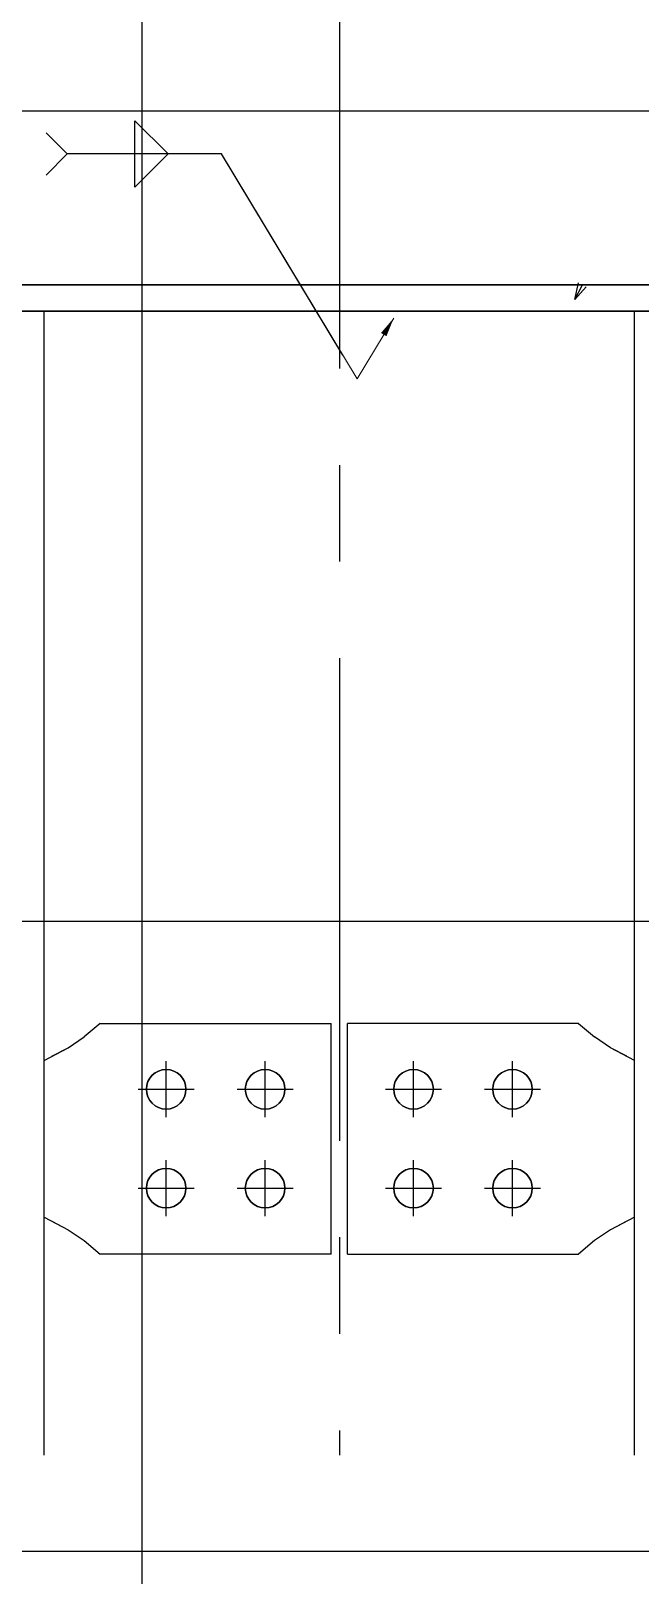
# Model space of a CAD drawing. Extents: x -668440 to 1010955, y -1678500 to 210463.
# Drawn here: x 423180 to 433134, y -134691 to -109444 of the extents above; entities that cross this region are included whole.
import ezdxf

# ---------------------------------------------------------------- set-up
doc = ezdxf.new("R2010")
doc.units = 0
doc.header["$MEASUREMENT"] = 0
doc.linetypes.add('CENTER', pattern=[2, 1.25, -0.25, 0.25, -0.25])
doc.layers.get('0').update_dxf_attribs({"color": 3, "linetype": 'CONTINUOUS'})
doc.layers.get('Defpoints').update_dxf_attribs({"color": 251, "linetype": 'CONTINUOUS'})
doc.layers.add('99_レイアウト枠', color=251, linetype='CONTINUOUS', plot=False)
doc.layers.add('s小梁', color=7, linetype='CONTINUOUS')
doc.layers.add('注記', color=3, linetype='CONTINUOUS')
doc.styles.get("Standard").update_dxf_attribs({"font": 'Osaka.ttc'})
doc.dimstyles.new('S20', dxfattribs={"dimtxt": 3, "dimasz": 1, "dimexe": 1, "dimexo": 1, "dimgap": 1, "dimtad": 1, "dimdec": 1, "dimlfac": 20, "dimdsep": 46, "dimtxsty": 'Standard', "dimblk": 'DOT', "dimcen": 0, "dimclrd": 256, "dimclre": 256, "dimclrt": 256, "dimadec": 0, "dimazin": 0, "dimtfac": 1, "dimtdec": 1, "dimtix": 1, "dimtmove": 2, "dimatfit": 2, "dimfxl": 30, "dimtolj": 2, "dimlwd": 5, "dimlwe": 5, "dimarcsym": 2})

# ---------------------------------------------------------------- blocks, each defined once
blk = doc.blocks.new('_DOT')
at = {"color": 0, "linetype": 'ByBlock'}
blk.add_line((-0.5, 0), (-1, 0), dxfattribs=at)
at = {"color": 0, "linetype": 'ByBlock', "const_width": 0.5}
blk.add_lwpolyline([(-0.25, 0, 1), (0.25, 0, 1)], format="xyb", close=True, dxfattribs=at)
blk = doc.blocks.new('_Open30')
at = {"color": 0, "linetype": 'ByBlock', "lineweight": -2}
for p, q in [((-1, 0.268), (0, 0)), ((0, 0), (-1, -0.268)), ((0, 0), (-1, 0))]:
    blk.add_line(p, q, dxfattribs=at)
blk = doc.blocks.new('ウェブクランプ工法設計指針')
at = {"layer": 'Defpoints'}
blk.add_lwpolyline([(777591.91976, -7200), (809591.91976, -7200), (809591.91976, 13600), (777591.91976, 13600)], close=True, dxfattribs=at)
at = {"layer": '注記', "linetype": 'CENTER', "ltscale": 1000}
blk.add_line((797270.30476, -886.93001), (797270.30476, -6951.31484), dxfattribs=at)
at = {"layer": '注記'}
for p, q in [((796566.11627, -3581.22299, -896.553), (796511.18808, -3526.29481, -896.553)), ((796566.11627, -3581.22299, -896.553), (796511.18808, -3636.15118, -896.553)), ((796395.09826, -3920.18448, 42.693), (798145.51126, -3920.18448, 42.693)), ((798145.51126, -3920.18448, -1323.483), (796395.09826, -3920.18448, -1323.483)), ((796395.09826, -3988.49328, 42.693), (798145.51126, -3988.49328, 42.693)), ((796395.09826, -3988.49328, -1323.483), (798145.51126, -3988.49328, -1323.483)), ((796395.09826, -3988.49328, 42.693), (798145.51126, -3988.49328, 42.693)), ((798145.51126, -3988.49328, -1323.483), (796395.09826, -3988.49328, -1323.483)), ((796506.10006, -6951.31484, -1280.79), (796506.10006, -3988.49328, -1280.79)), ((796506.10006, -6951.31484), (796506.10006, -3988.49328)), ((798034.50946, -6951.31484), (798034.50946, -3988.49328)), ((798034.50946, -6951.31484, -1280.79), (798034.50946, -3988.49328, -1280.79)), ((796651.25626, -5832.83088, -700.1652), (796609.66514, -5868.01054, -700.1652)), ((796651.25626, -5832.83088, -768.474), (796609.66514, -5868.01054, -768.474)), ((796651.25626, -5832.83088, -580.6248), (796609.66514, -5868.01054, -580.6248)), ((796651.25626, -5832.83088, -512.316), (796609.66514, -5868.01054, -512.316)), ((796651.25626, -5832.83088, -700.1652), (796651.25626, -5832.83088, -768.474)), ((796651.25626, -5832.83088, -580.6248), (796651.25626, -5832.83088, -512.316)), ((796651.25626, -5832.83088, -661.7415), (797248.95826, -5832.83088, -661.7415)), ((796651.25626, -5832.83088, -700.1652), (797248.95826, -5832.83088, -700.1652)), ((796651.25626, -5832.83088, -661.7415), (796651.25626, -5832.83088, -700.1652)), ((796651.25626, -5832.83088, -619.0485), (797248.95826, -5832.83088, -619.0485)), ((796651.25626, -5832.83088, -580.6248), (797248.95826, -5832.83088, -580.6248)), ((796651.25626, -5832.83088, -619.0485), (796651.25626, -5832.83088, -580.6248)), ((797248.95826, -6430.53288, -700.1652), (797248.95826, -5832.83088, -700.1652)), ((797248.95826, -5832.83088, -700.1652), (797248.95826, -5832.83088, -768.474)), ((797248.95826, -5832.83088, -700.1652), (797248.95826, -5832.83088, -768.474)), ((797248.95826, -5832.83088, -580.6248), (797248.95826, -5832.83088, -512.316)), ((797248.95826, -5832.83088, -580.6248), (797248.95826, -5832.83088, -512.316)), ((797248.95826, -5832.83088, -661.7415), (797248.95826, -5832.83088, -700.1652)), ((797248.95826, -5832.83088, -619.0485), (797248.95826, -5832.83088, -580.6248)), ((797291.65126, -6430.53288, -700.1652), (797291.65126, -5832.83088, -700.1652)), ((797291.65126, -5832.83088, -700.1652), (797291.65126, -5832.83088, -768.474)), ((797291.65126, -5832.83088, -700.1652), (797291.65126, -5832.83088, -768.474)), ((797291.65126, -5832.83088, -580.6248), (797291.65126, -5832.83088, -512.316)), ((797291.65126, -5832.83088, -580.6248), (797291.65126, -5832.83088, -512.316)), ((797889.35326, -5832.83088, -661.7415), (797291.65126, -5832.83088, -661.7415)), ((797889.35326, -5832.83088, -700.1652), (797291.65126, -5832.83088, -700.1652)), ((797291.65126, -5832.83088, -661.7415), (797291.65126, -5832.83088, -700.1652)), ((797889.35326, -5832.83088, -619.0485), (797291.65126, -5832.83088, -619.0485)), ((797889.35326, -5832.83088, -580.6248), (797291.65126, -5832.83088, -580.6248)), ((797291.65126, -5832.83088, -619.0485), (797291.65126, -5832.83088, -580.6248)), ((797889.35326, -5832.83088, -580.6248), (797930.94437, -5868.01054, -580.6248)), ((797889.35326, -5832.83088, -580.6248), (797889.35326, -5832.83088, -512.316)), ((797889.35326, -5832.83088, -512.316), (797930.94437, -5868.01054, -512.316)), ((797889.35326, -5832.83088, -700.1652), (797930.94437, -5868.01054, -700.1652)), ((797889.35326, -5832.83088, -700.1652), (797889.35326, -5832.83088, -768.474)), ((797889.35326, -5832.83088, -619.0485), (797889.35326, -5832.83088, -580.6248)), ((797889.35326, -5832.83088, -661.7415), (797889.35326, -5832.83088, -700.1652)), ((796568.07402, -5895.90063, -700.1652), (796609.66514, -5868.01054, -700.1652)), ((796568.07402, -5895.90063, -768.474), (796609.66514, -5868.01054, -768.474)), ((796568.07402, -5895.90063, -580.6248), (796609.66514, -5868.01054, -580.6248)), ((796568.07402, -5895.90063, -512.316), (796609.66514, -5868.01054, -512.316)), ((796609.66514, -5868.01054, -700.1652), (796609.66514, -5868.01054, -768.474)), ((796609.66514, -5868.01054, -700.1652), (796609.66514, -5868.01054, -768.474)), ((796609.66514, -5868.01054, -580.6248), (796609.66514, -5868.01054, -512.316)), ((796609.66514, -5868.01054, -580.6248), (796609.66514, -5868.01054, -512.316)), ((797972.53549, -5895.90063, -580.6248), (797930.94437, -5868.01054, -580.6248)), ((797930.94437, -5868.01054, -580.6248), (797930.94437, -5868.01054, -512.316)), ((797972.53549, -5895.90063, -512.316), (797930.94437, -5868.01054, -512.316)), ((797930.94437, -5868.01054, -580.6248), (797930.94437, -5868.01054, -512.316)), ((797972.53549, -5895.90063, -700.1652), (797930.94437, -5868.01054, -700.1652)), ((797930.94437, -5868.01054, -700.1652), (797930.94437, -5868.01054, -768.474)), ((797930.94437, -5868.01054, -700.1652), (797930.94437, -5868.01054, -768.474)), ((796506.10006, -5928.73668, -512.316), (796568.07402, -5895.90063, -512.316)), ((796526.4829, -5917.93711, -700.1652), (796568.07402, -5895.90063, -700.1652)), ((796526.4829, -5917.93711, -768.474), (796568.07402, -5895.90063, -768.474)), ((796526.4829, -5917.93711, -580.6248), (796568.07402, -5895.90063, -580.6248)), ((796568.07402, -5895.90063, -700.1652), (796568.07402, -5895.90063, -768.474)), ((796568.07402, -5895.90063, -700.1652), (796568.07402, -5895.90063, -768.474)), ((796568.07402, -5895.90063, -580.6248), (796568.07402, -5895.90063, -512.316)), ((796568.07402, -5895.90063, -580.6248), (796568.07402, -5895.90063, -512.316)), ((798014.12661, -5917.93711, -580.6248), (797972.53549, -5895.90063, -580.6248)), ((797972.53549, -5895.90063, -580.6248), (797972.53549, -5895.90063, -512.316)), ((798014.12661, -5917.93711, -512.316), (797972.53549, -5895.90063, -512.316)), ((797972.53549, -5895.90063, -580.6248), (797972.53549, -5895.90063, -512.316)), ((798034.50946, -5928.73668, -700.1652), (797972.53549, -5895.90063, -700.1652)), ((797972.53549, -5895.90063, -700.1652), (797972.53549, -5895.90063, -768.474)), ((797972.53549, -5895.90063, -700.1652), (797972.53549, -5895.90063, -768.474)), ((796822.02826, -6076.18098, -576.3555), (796822.02826, -5931.02478, -576.3555)), ((797078.18626, -6076.18098, -533.6625), (797078.18626, -5931.02478, -533.6625)), ((797462.42326, -6076.18098, -597.702), (797462.42326, -5931.02478, -597.702)), ((797718.58126, -6076.18098, -597.702), (797718.58126, -5931.02478, -597.702)), ((796749.45016, -6003.60288, -576.3555), (796894.60636, -6003.60288, -576.3555)), ((796822.02826, -6003.60288, -614.7792), (796822.02826, -6003.60288, -785.5512)), ((796822.02826, -6003.60288, -614.7792), (796822.02826, -6003.60288, -785.5512)), ((796822.02826, -6003.60288, -683.088), (796822.02826, -6003.60288, -853.86)), ((796822.02826, -6003.60288, -683.088), (796822.02826, -6003.60288, -853.86)), ((796822.02826, -6003.60288, -666.0108), (796822.02826, -6003.60288, -495.2388)), ((796822.02826, -6003.60288, -666.0108), (796822.02826, -6003.60288, -495.2388)), ((796822.02826, -6003.60288, -597.702), (796822.02826, -6003.60288, -426.93)), ((796822.02826, -6003.60288, -597.702), (796822.02826, -6003.60288, -426.93)), ((796822.02826, -6003.60288, -533.6625), (796822.02826, -6003.60288, -704.4345)), ((796822.02826, -6003.60288, -533.6625), (796822.02826, -6003.60288, -704.4345)), ((796822.02826, -6003.60288, -576.3555), (796822.02826, -6003.60288, -747.1275)), ((796822.02826, -6003.60288, -576.3555), (796822.02826, -6003.60288, -747.1275)), ((796822.02826, -6003.60288, -533.6625), (796822.02826, -6003.60288, -704.4345)), ((796822.02826, -6003.60288, -533.6625), (796822.02826, -6003.60288, -704.4345)), ((796822.02826, -6003.60288, -576.3555), (796822.02826, -6003.60288, -747.1275)), ((796822.02826, -6003.60288, -576.3555), (796822.02826, -6003.60288, -747.1275)), ((796822.02826, -6003.60288, -576.3555), (796822.02826, -6003.60288, -747.1275)), ((796822.02826, -6003.60288, -576.3555), (796822.02826, -6003.60288, -747.1275)), ((796822.02826, -6003.60288, -614.7792), (796822.02826, -6003.60288, -785.5512)), ((796822.02826, -6003.60288, -614.7792), (796822.02826, -6003.60288, -785.5512)), ((796822.02826, -6003.60288, -704.4345), (796822.02826, -6003.60288, -533.6625)), ((796822.02826, -6003.60288, -704.4345), (796822.02826, -6003.60288, -533.6625)), ((796822.02826, -6003.60288, -666.0108), (796822.02826, -6003.60288, -495.2388)), ((796822.02826, -6003.60288, -666.0108), (796822.02826, -6003.60288, -495.2388)), ((797005.60816, -6003.60288, -533.6625), (797150.76436, -6003.60288, -533.6625)), ((797078.18626, -6003.60288, -614.7792), (797078.18626, -6003.60288, -785.5512)), ((797078.18626, -6003.60288, -614.7792), (797078.18626, -6003.60288, -785.5512)), ((797078.18626, -6003.60288, -683.088), (797078.18626, -6003.60288, -853.86)), ((797078.18626, -6003.60288, -683.088), (797078.18626, -6003.60288, -853.86)), ((797078.18626, -6003.60288, -666.0108), (797078.18626, -6003.60288, -495.2388)), ((797078.18626, -6003.60288, -666.0108), (797078.18626, -6003.60288, -495.2388)), ((797078.18626, -6003.60288, -597.702), (797078.18626, -6003.60288, -426.93)), ((797078.18626, -6003.60288, -597.702), (797078.18626, -6003.60288, -426.93)), ((797078.18626, -6003.60288, -533.6625), (797078.18626, -6003.60288, -704.4345)), ((797078.18626, -6003.60288, -533.6625), (797078.18626, -6003.60288, -704.4345)), ((797078.18626, -6003.60288, -576.3555), (797078.18626, -6003.60288, -747.1275)), ((797078.18626, -6003.60288, -576.3555), (797078.18626, -6003.60288, -747.1275)), ((797078.18626, -6003.60288, -533.6625), (797078.18626, -6003.60288, -704.4345)), ((797078.18626, -6003.60288, -533.6625), (797078.18626, -6003.60288, -704.4345)), ((797078.18626, -6003.60288, -576.3555), (797078.18626, -6003.60288, -747.1275)), ((797078.18626, -6003.60288, -576.3555), (797078.18626, -6003.60288, -747.1275)), ((797078.18626, -6003.60288, -576.3555), (797078.18626, -6003.60288, -747.1275)), ((797078.18626, -6003.60288, -576.3555), (797078.18626, -6003.60288, -747.1275)), ((797078.18626, -6003.60288, -614.7792), (797078.18626, -6003.60288, -785.5512)), ((797078.18626, -6003.60288, -614.7792), (797078.18626, -6003.60288, -785.5512)), ((797078.18626, -6003.60288, -704.4345), (797078.18626, -6003.60288, -533.6625)), ((797078.18626, -6003.60288, -704.4345), (797078.18626, -6003.60288, -533.6625)), ((797078.18626, -6003.60288, -666.0108), (797078.18626, -6003.60288, -495.2388)), ((797078.18626, -6003.60288, -666.0108), (797078.18626, -6003.60288, -495.2388)), ((797389.84516, -6003.60288, -597.702), (797535.00136, -6003.60288, -597.702)), ((797462.42326, -6003.60288, -666.0108), (797462.42326, -6003.60288, -495.2388)), ((797462.42326, -6003.60288, -666.0108), (797462.42326, -6003.60288, -495.2388)), ((797462.42326, -6003.60288, -597.702), (797462.42326, -6003.60288, -426.93)), ((797462.42326, -6003.60288, -597.702), (797462.42326, -6003.60288, -426.93)), ((797462.42326, -6003.60288, -614.7792), (797462.42326, -6003.60288, -785.5512)), ((797462.42326, -6003.60288, -614.7792), (797462.42326, -6003.60288, -785.5512)), ((797462.42326, -6003.60288, -683.088), (797462.42326, -6003.60288, -853.86)), ((797462.42326, -6003.60288, -683.088), (797462.42326, -6003.60288, -853.86)), ((797462.42326, -6003.60288, -747.1275), (797462.42326, -6003.60288, -576.3555)), ((797462.42326, -6003.60288, -747.1275), (797462.42326, -6003.60288, -576.3555)), ((797462.42326, -6003.60288, -704.4345), (797462.42326, -6003.60288, -533.6625)), ((797462.42326, -6003.60288, -704.4345), (797462.42326, -6003.60288, -533.6625)), ((797462.42326, -6003.60288, -747.1275), (797462.42326, -6003.60288, -576.3555)), ((797462.42326, -6003.60288, -747.1275), (797462.42326, -6003.60288, -576.3555)), ((797462.42326, -6003.60288, -704.4345), (797462.42326, -6003.60288, -533.6625)), ((797462.42326, -6003.60288, -704.4345), (797462.42326, -6003.60288, -533.6625)), ((797462.42326, -6003.60288, -704.4345), (797462.42326, -6003.60288, -533.6625)), ((797462.42326, -6003.60288, -704.4345), (797462.42326, -6003.60288, -533.6625)), ((797462.42326, -6003.60288, -666.0108), (797462.42326, -6003.60288, -495.2388)), ((797462.42326, -6003.60288, -666.0108), (797462.42326, -6003.60288, -495.2388)), ((797462.42326, -6003.60288, -576.3555), (797462.42326, -6003.60288, -747.1275)), ((797462.42326, -6003.60288, -576.3555), (797462.42326, -6003.60288, -747.1275)), ((797462.42326, -6003.60288, -614.7792), (797462.42326, -6003.60288, -785.5512)), ((797462.42326, -6003.60288, -614.7792), (797462.42326, -6003.60288, -785.5512)), ((797646.00316, -6003.60288, -597.702), (797791.15936, -6003.60288, -597.702)), ((797718.58126, -6003.60288, -666.0108), (797718.58126, -6003.60288, -495.2388)), ((797718.58126, -6003.60288, -666.0108), (797718.58126, -6003.60288, -495.2388)), ((797718.58126, -6003.60288, -597.702), (797718.58126, -6003.60288, -426.93)), ((797718.58126, -6003.60288, -597.702), (797718.58126, -6003.60288, -426.93)), ((797718.58126, -6003.60288, -614.7792), (797718.58126, -6003.60288, -785.5512)), ((797718.58126, -6003.60288, -614.7792), (797718.58126, -6003.60288, -785.5512)), ((797718.58126, -6003.60288, -683.088), (797718.58126, -6003.60288, -853.86)), ((797718.58126, -6003.60288, -683.088), (797718.58126, -6003.60288, -853.86)), ((797718.58126, -6003.60288, -747.1275), (797718.58126, -6003.60288, -576.3555)), ((797718.58126, -6003.60288, -747.1275), (797718.58126, -6003.60288, -576.3555)), ((797718.58126, -6003.60288, -704.4345), (797718.58126, -6003.60288, -533.6625)), ((797718.58126, -6003.60288, -704.4345), (797718.58126, -6003.60288, -533.6625)), ((797718.58126, -6003.60288, -747.1275), (797718.58126, -6003.60288, -576.3555)), ((797718.58126, -6003.60288, -747.1275), (797718.58126, -6003.60288, -576.3555)), ((797718.58126, -6003.60288, -704.4345), (797718.58126, -6003.60288, -533.6625)), ((797718.58126, -6003.60288, -704.4345), (797718.58126, -6003.60288, -533.6625)), ((797718.58126, -6003.60288, -704.4345), (797718.58126, -6003.60288, -533.6625)), ((797718.58126, -6003.60288, -704.4345), (797718.58126, -6003.60288, -533.6625)), ((797718.58126, -6003.60288, -666.0108), (797718.58126, -6003.60288, -495.2388)), ((797718.58126, -6003.60288, -666.0108), (797718.58126, -6003.60288, -495.2388)), ((797718.58126, -6003.60288, -576.3555), (797718.58126, -6003.60288, -747.1275)), ((797718.58126, -6003.60288, -576.3555), (797718.58126, -6003.60288, -747.1275)), ((797718.58126, -6003.60288, -614.7792), (797718.58126, -6003.60288, -785.5512)), ((797718.58126, -6003.60288, -614.7792), (797718.58126, -6003.60288, -785.5512)), ((796822.02826, -6332.33898, -614.7792), (796822.02826, -6187.18278, -614.7792)), ((797078.18626, -6332.33898, -576.3555), (797078.18626, -6187.18278, -576.3555)), ((797462.42326, -6332.33898, -661.7415), (797462.42326, -6187.18278, -661.7415)), ((797718.58126, -6332.33898, -597.702), (797718.58126, -6187.18278, -597.702)), ((796749.45016, -6259.76088, -614.7792), (796894.60636, -6259.76088, -614.7792)), ((796822.02826, -6259.76088, -614.7792), (796822.02826, -6259.76088, -785.5512)), ((796822.02826, -6259.76088, -614.7792), (796822.02826, -6259.76088, -785.5512)), ((796822.02826, -6259.76088, -683.088), (796822.02826, -6259.76088, -853.86)), ((796822.02826, -6259.76088, -683.088), (796822.02826, -6259.76088, -853.86)), ((796822.02826, -6259.76088, -666.0108), (796822.02826, -6259.76088, -495.2388)), ((796822.02826, -6259.76088, -666.0108), (796822.02826, -6259.76088, -495.2388)), ((796822.02826, -6259.76088, -597.702), (796822.02826, -6259.76088, -426.93)), ((796822.02826, -6259.76088, -597.702), (796822.02826, -6259.76088, -426.93)), ((796822.02826, -6259.76088, -533.6625), (796822.02826, -6259.76088, -704.4345)), ((796822.02826, -6259.76088, -533.6625), (796822.02826, -6259.76088, -704.4345)), ((796822.02826, -6259.76088, -576.3555), (796822.02826, -6259.76088, -747.1275)), ((796822.02826, -6259.76088, -576.3555), (796822.02826, -6259.76088, -747.1275)), ((796822.02826, -6259.76088, -533.6625), (796822.02826, -6259.76088, -704.4345)), ((796822.02826, -6259.76088, -533.6625), (796822.02826, -6259.76088, -704.4345)), ((796822.02826, -6259.76088, -576.3555), (796822.02826, -6259.76088, -747.1275)), ((796822.02826, -6259.76088, -576.3555), (796822.02826, -6259.76088, -747.1275)), ((796822.02826, -6259.76088, -576.3555), (796822.02826, -6259.76088, -747.1275)), ((796822.02826, -6259.76088, -576.3555), (796822.02826, -6259.76088, -747.1275)), ((796822.02826, -6259.76088, -614.7792), (796822.02826, -6259.76088, -785.5512)), ((796822.02826, -6259.76088, -614.7792), (796822.02826, -6259.76088, -785.5512)), ((796822.02826, -6259.76088, -704.4345), (796822.02826, -6259.76088, -533.6625)), ((796822.02826, -6259.76088, -704.4345), (796822.02826, -6259.76088, -533.6625)), ((796822.02826, -6259.76088, -666.0108), (796822.02826, -6259.76088, -495.2388)), ((796822.02826, -6259.76088, -666.0108), (796822.02826, -6259.76088, -495.2388)), ((797005.60816, -6259.76088, -576.3555), (797150.76436, -6259.76088, -576.3555)), ((797078.18626, -6259.76088, -614.7792), (797078.18626, -6259.76088, -785.5512)), ((797078.18626, -6259.76088, -614.7792), (797078.18626, -6259.76088, -785.5512)), ((797078.18626, -6259.76088, -683.088), (797078.18626, -6259.76088, -853.86)), ((797078.18626, -6259.76088, -683.088), (797078.18626, -6259.76088, -853.86)), ((797078.18626, -6259.76088, -666.0108), (797078.18626, -6259.76088, -495.2388)), ((797078.18626, -6259.76088, -666.0108), (797078.18626, -6259.76088, -495.2388)), ((797078.18626, -6259.76088, -597.702), (797078.18626, -6259.76088, -426.93)), ((797078.18626, -6259.76088, -597.702), (797078.18626, -6259.76088, -426.93)), ((797078.18626, -6259.76088, -533.6625), (797078.18626, -6259.76088, -704.4345)), ((797078.18626, -6259.76088, -533.6625), (797078.18626, -6259.76088, -704.4345)), ((797078.18626, -6259.76088, -576.3555), (797078.18626, -6259.76088, -747.1275)), ((797078.18626, -6259.76088, -576.3555), (797078.18626, -6259.76088, -747.1275)), ((797078.18626, -6259.76088, -533.6625), (797078.18626, -6259.76088, -704.4345)), ((797078.18626, -6259.76088, -533.6625), (797078.18626, -6259.76088, -704.4345)), ((797078.18626, -6259.76088, -576.3555), (797078.18626, -6259.76088, -747.1275)), ((797078.18626, -6259.76088, -576.3555), (797078.18626, -6259.76088, -747.1275)), ((797078.18626, -6259.76088, -576.3555), (797078.18626, -6259.76088, -747.1275)), ((797078.18626, -6259.76088, -576.3555), (797078.18626, -6259.76088, -747.1275)), ((797078.18626, -6259.76088, -614.7792), (797078.18626, -6259.76088, -785.5512)), ((797078.18626, -6259.76088, -614.7792), (797078.18626, -6259.76088, -785.5512)), ((797078.18626, -6259.76088, -704.4345), (797078.18626, -6259.76088, -533.6625)), ((797078.18626, -6259.76088, -704.4345), (797078.18626, -6259.76088, -533.6625)), ((797078.18626, -6259.76088, -666.0108), (797078.18626, -6259.76088, -495.2388)), ((797078.18626, -6259.76088, -666.0108), (797078.18626, -6259.76088, -495.2388)), ((797389.84516, -6259.76088, -661.7415), (797535.00136, -6259.76088, -661.7415)), ((797462.42326, -6259.76088, -666.0108), (797462.42326, -6259.76088, -495.2388)), ((797462.42326, -6259.76088, -666.0108), (797462.42326, -6259.76088, -495.2388)), ((797462.42326, -6259.76088, -597.702), (797462.42326, -6259.76088, -426.93)), ((797462.42326, -6259.76088, -597.702), (797462.42326, -6259.76088, -426.93)), ((797462.42326, -6259.76088, -614.7792), (797462.42326, -6259.76088, -785.5512)), ((797462.42326, -6259.76088, -614.7792), (797462.42326, -6259.76088, -785.5512)), ((797462.42326, -6259.76088, -683.088), (797462.42326, -6259.76088, -853.86)), ((797462.42326, -6259.76088, -683.088), (797462.42326, -6259.76088, -853.86)), ((797462.42326, -6259.76088, -747.1275), (797462.42326, -6259.76088, -576.3555)), ((797462.42326, -6259.76088, -747.1275), (797462.42326, -6259.76088, -576.3555)), ((797462.42326, -6259.76088, -704.4345), (797462.42326, -6259.76088, -533.6625)), ((797462.42326, -6259.76088, -704.4345), (797462.42326, -6259.76088, -533.6625)), ((797462.42326, -6259.76088, -747.1275), (797462.42326, -6259.76088, -576.3555)), ((797462.42326, -6259.76088, -747.1275), (797462.42326, -6259.76088, -576.3555)), ((797462.42326, -6259.76088, -704.4345), (797462.42326, -6259.76088, -533.6625)), ((797462.42326, -6259.76088, -704.4345), (797462.42326, -6259.76088, -533.6625)), ((797462.42326, -6259.76088, -704.4345), (797462.42326, -6259.76088, -533.6625)), ((797462.42326, -6259.76088, -704.4345), (797462.42326, -6259.76088, -533.6625)), ((797462.42326, -6259.76088, -666.0108), (797462.42326, -6259.76088, -495.2388)), ((797462.42326, -6259.76088, -666.0108), (797462.42326, -6259.76088, -495.2388)), ((797462.42326, -6259.76088, -576.3555), (797462.42326, -6259.76088, -747.1275)), ((797462.42326, -6259.76088, -576.3555), (797462.42326, -6259.76088, -747.1275)), ((797462.42326, -6259.76088, -614.7792), (797462.42326, -6259.76088, -785.5512)), ((797462.42326, -6259.76088, -614.7792), (797462.42326, -6259.76088, -785.5512)), ((797646.00316, -6259.76088, -597.702), (797791.15936, -6259.76088, -597.702)), ((797718.58126, -6259.76088, -666.0108), (797718.58126, -6259.76088, -495.2388)), ((797718.58126, -6259.76088, -666.0108), (797718.58126, -6259.76088, -495.2388)), ((797718.58126, -6259.76088, -597.702), (797718.58126, -6259.76088, -426.93)), ((797718.58126, -6259.76088, -597.702), (797718.58126, -6259.76088, -426.93)), ((797718.58126, -6259.76088, -614.7792), (797718.58126, -6259.76088, -785.5512)), ((797718.58126, -6259.76088, -614.7792), (797718.58126, -6259.76088, -785.5512)), ((797718.58126, -6259.76088, -683.088), (797718.58126, -6259.76088, -853.86)), ((797718.58126, -6259.76088, -683.088), (797718.58126, -6259.76088, -853.86)), ((797718.58126, -6259.76088, -747.1275), (797718.58126, -6259.76088, -576.3555)), ((797718.58126, -6259.76088, -747.1275), (797718.58126, -6259.76088, -576.3555)), ((797718.58126, -6259.76088, -704.4345), (797718.58126, -6259.76088, -533.6625)), ((797718.58126, -6259.76088, -704.4345), (797718.58126, -6259.76088, -533.6625)), ((797718.58126, -6259.76088, -747.1275), (797718.58126, -6259.76088, -576.3555)), ((797718.58126, -6259.76088, -747.1275), (797718.58126, -6259.76088, -576.3555)), ((797718.58126, -6259.76088, -704.4345), (797718.58126, -6259.76088, -533.6625)), ((797718.58126, -6259.76088, -704.4345), (797718.58126, -6259.76088, -533.6625)), ((797718.58126, -6259.76088, -704.4345), (797718.58126, -6259.76088, -533.6625)), ((797718.58126, -6259.76088, -704.4345), (797718.58126, -6259.76088, -533.6625)), ((797718.58126, -6259.76088, -666.0108), (797718.58126, -6259.76088, -495.2388)), ((797718.58126, -6259.76088, -666.0108), (797718.58126, -6259.76088, -495.2388)), ((797718.58126, -6259.76088, -576.3555), (797718.58126, -6259.76088, -747.1275)), ((797718.58126, -6259.76088, -576.3555), (797718.58126, -6259.76088, -747.1275)), ((797718.58126, -6259.76088, -614.7792), (797718.58126, -6259.76088, -785.5512)), ((797718.58126, -6259.76088, -614.7792), (797718.58126, -6259.76088, -785.5512)), ((796506.10006, -6334.62709, -512.316), (796568.07402, -6367.46313, -512.316)), ((796526.4829, -6345.42666, -700.1652), (796568.07402, -6367.46313, -700.1652)), ((796526.4829, -6345.42666, -768.474), (796568.07402, -6367.46313, -768.474)), ((796526.4829, -6345.42666, -580.6248), (796568.07402, -6367.46313, -580.6248)), ((798034.50946, -6334.62709, -700.1652), (797972.53549, -6367.46313, -700.1652)), ((798014.12661, -6345.42666, -580.6248), (797972.53549, -6367.46313, -580.6248)), ((798014.12661, -6345.42666, -512.316), (797972.53549, -6367.46313, -512.316)), ((796568.07402, -6367.46313, -700.1652), (796568.07402, -6367.46313, -768.474)), ((796568.07402, -6367.46313, -700.1652), (796609.66514, -6395.35323, -700.1652)), ((796568.07402, -6367.46313, -700.1652), (796568.07402, -6367.46313, -768.474)), ((796568.07402, -6367.46313, -768.474), (796609.66514, -6395.35323, -768.474)), ((796568.07402, -6367.46313, -580.6248), (796568.07402, -6367.46313, -512.316)), ((796568.07402, -6367.46313, -580.6248), (796609.66514, -6395.35323, -580.6248)), ((796568.07402, -6367.46313, -580.6248), (796568.07402, -6367.46313, -512.316)), ((796568.07402, -6367.46313, -512.316), (796609.66514, -6395.35323, -512.316)), ((796609.66514, -6395.35323, -700.1652), (796609.66514, -6395.35323, -768.474)), ((796609.66514, -6395.35323, -700.1652), (796651.25626, -6430.53288, -700.1652)), ((796609.66514, -6395.35323, -700.1652), (796609.66514, -6395.35323, -768.474)), ((796609.66514, -6395.35323, -768.474), (796651.25626, -6430.53288, -768.474)), ((796609.66514, -6395.35323, -580.6248), (796609.66514, -6395.35323, -512.316)), ((796609.66514, -6395.35323, -580.6248), (796651.25626, -6430.53288, -580.6248)), ((796609.66514, -6395.35323, -580.6248), (796609.66514, -6395.35323, -512.316)), ((796609.66514, -6395.35323, -512.316), (796651.25626, -6430.53288, -512.316)), ((797930.94437, -6395.35323, -580.6248), (797889.35326, -6430.53288, -580.6248)), ((797930.94437, -6395.35323, -512.316), (797889.35326, -6430.53288, -512.316)), ((797930.94437, -6395.35323, -700.1652), (797889.35326, -6430.53288, -700.1652)), ((797972.53549, -6367.46313, -580.6248), (797930.94437, -6395.35323, -580.6248)), ((797972.53549, -6367.46313, -512.316), (797930.94437, -6395.35323, -512.316)), ((797972.53549, -6367.46313, -700.1652), (797930.94437, -6395.35323, -700.1652)), ((797930.94437, -6395.35323, -580.6248), (797930.94437, -6395.35323, -512.316)), ((797930.94437, -6395.35323, -580.6248), (797930.94437, -6395.35323, -512.316)), ((797930.94437, -6395.35323, -700.1652), (797930.94437, -6395.35323, -768.474)), ((797930.94437, -6395.35323, -700.1652), (797930.94437, -6395.35323, -768.474)), ((797972.53549, -6367.46313, -580.6248), (797972.53549, -6367.46313, -512.316)), ((797972.53549, -6367.46313, -580.6248), (797972.53549, -6367.46313, -512.316)), ((797972.53549, -6367.46313, -700.1652), (797972.53549, -6367.46313, -768.474)), ((797972.53549, -6367.46313, -700.1652), (797972.53549, -6367.46313, -768.474)), ((796651.25626, -6430.53288, -700.1652), (796651.25626, -6430.53288, -768.474)), ((797248.95826, -6430.53288, -700.1652), (796651.25626, -6430.53288, -700.1652)), ((796651.25626, -6430.53288, -700.1652), (796651.25626, -6430.53288, -768.474)), ((796651.25626, -6430.53288, -580.6248), (796651.25626, -6430.53288, -512.316)), ((796651.25626, -6430.53288, -580.6248), (796651.25626, -6430.53288, -512.316)), ((796651.25626, -6430.53288, -661.7415), (796651.25626, -6430.53288, -700.1652)), ((796651.25626, -6430.53288, -619.0485), (796651.25626, -6430.53288, -580.6248)), ((797248.95826, -6430.53288, -700.1652), (797248.95826, -6430.53288, -768.474)), ((797248.95826, -6430.53288, -700.1652), (797248.95826, -6430.53288, -768.474)), ((797248.95826, -6430.53288, -580.6248), (797248.95826, -6430.53288, -512.316)), ((797248.95826, -6430.53288, -580.6248), (797248.95826, -6430.53288, -512.316)), ((797248.95826, -6430.53288, -661.7415), (797248.95826, -6430.53288, -700.1652)), ((797248.95826, -6430.53288, -619.0485), (797248.95826, -6430.53288, -580.6248)), ((797291.65126, -6430.53288, -580.6248), (797291.65126, -6430.53288, -512.316)), ((797291.65126, -6430.53288, -580.6248), (797291.65126, -6430.53288, -512.316)), ((797291.65126, -6430.53288, -700.1652), (797291.65126, -6430.53288, -768.474)), ((797291.65126, -6430.53288, -700.1652), (797291.65126, -6430.53288, -768.474)), ((797291.65126, -6430.53288, -619.0485), (797291.65126, -6430.53288, -580.6248)), ((797291.65126, -6430.53288, -661.7415), (797291.65126, -6430.53288, -700.1652)), ((797291.65126, -6430.53288, -700.1652), (797889.35326, -6430.53288, -700.1652)), ((797291.65126, -6430.53288, -700.1652), (797291.65126, -6430.53288, -768.474)), ((797291.65126, -6430.53288, -700.1652), (797291.65126, -6430.53288, -768.474)), ((797291.65126, -6430.53288, -580.6248), (797291.65126, -6430.53288, -512.316)), ((797291.65126, -6430.53288, -580.6248), (797291.65126, -6430.53288, -512.316)), ((797291.65126, -6430.53288, -661.7415), (797291.65126, -6430.53288, -700.1652)), ((797291.65126, -6430.53288, -619.0485), (797291.65126, -6430.53288, -580.6248)), ((797889.35326, -6430.53288, -580.6248), (797889.35326, -6430.53288, -512.316)), ((797889.35326, -6430.53288, -580.6248), (797889.35326, -6430.53288, -512.316)), ((797889.35326, -6430.53288, -700.1652), (797889.35326, -6430.53288, -768.474)), ((797889.35326, -6430.53288, -700.1652), (797889.35326, -6430.53288, -768.474)), ((797889.35326, -6430.53288, -619.0485), (797889.35326, -6430.53288, -580.6248)), ((797889.35326, -6430.53288, -661.7415), (797889.35326, -6430.53288, -700.1652))]:
    blk.add_line(p, q, dxfattribs=at)
at = {"layer": '注記', "elevation": -896.553}
blk.add_lwpolyline([(796827.09651, -3581.22299), (796740.86668, -3667.45283), (796740.86668, -3494.99316)], close=True, dxfattribs=at)
blk.add_lwpolyline([(797279.43674, -4102.39536), (796964.98473, -3581.22299), (796566.11627, -3581.22299)], dxfattribs=at)
at = {"layer": '注記', "extrusion": (-6.12323e-17, 1, 3.7494e-33)}
for centre in [(-797462.42326, -384.237, -3920.18448), (-797462.42326, -384.237, -3920.18448), (-797462.42326, -384.237, -3920.18448), (-797462.42326, -384.237, -3920.18448), (-797462.42326, -896.553, -3920.18448), (-797462.42326, -896.553, -3920.18448), (-797462.42326, -896.553, -3920.18448), (-797462.42326, -896.553, -3920.18448), (-797462.42326, -128.079, -3920.18448), (-797462.42326, -128.079, -3920.18448), (-797462.42326, -128.079, -3920.18448), (-797462.42326, -128.079, -3920.18448), (-797462.42326, -1152.711, -3920.18448), (-797462.42326, -1152.711, -3920.18448), (-797462.42326, -1152.711, -3920.18448), (-797462.42326, -1152.711, -3920.18448), (-797462.42326, -384.237, -3988.49328), (-797462.42326, -384.237, -3988.49328), (-797462.42326, -384.237, -3988.49328), (-797462.42326, -384.237, -3988.49328), (-797462.42326, -896.553, -3988.49328), (-797462.42326, -896.553, -3988.49328), (-797462.42326, -896.553, -3988.49328), (-797462.42326, -896.553, -3988.49328), (-797462.42326, -128.079, -3988.49328), (-797462.42326, -128.079, -3988.49328), (-797462.42326, -128.079, -3988.49328), (-797462.42326, -128.079, -3988.49328), (-797462.42326, -1152.711, -3988.49328), (-797462.42326, -1152.711, -3988.49328), (-797462.42326, -1152.711, -3988.49328), (-797462.42326, -1152.711, -3988.49328), (-797462.42326, -384.237, -3988.49328), (-797462.42326, -384.237, -3988.49328), (-797462.42326, -384.237, -3988.49328), (-797462.42326, -384.237, -3988.49328), (-797462.42326, -896.553, -3988.49328), (-797462.42326, -896.553, -3988.49328), (-797462.42326, -896.553, -3988.49328), (-797462.42326, -896.553, -3988.49328), (-797462.42326, -128.079, -3988.49328), (-797462.42326, -128.079, -3988.49328), (-797462.42326, -128.079, -3988.49328), (-797462.42326, -128.079, -3988.49328), (-797462.42326, -1152.711, -3988.49328), (-797462.42326, -1152.711, -3988.49328), (-797462.42326, -1152.711, -3988.49328), (-797462.42326, -1152.711, -3988.49328)]:
    blk.add_circle(centre, 51.2316, dxfattribs=at)
at = {"layer": '注記', "extrusion": (-6.12323e-17, 0, -1)}
for centre in [(-796822.02826, -6003.60288, 700.1652), (-796822.02826, -6003.60288, 700.1652), (-796822.02826, -6003.60288, 700.1652), (-796822.02826, -6003.60288, 700.1652), (-796822.02826, -6003.60288, 768.474), (-796822.02826, -6003.60288, 768.474), (-796822.02826, -6003.60288, 768.474), (-796822.02826, -6003.60288, 768.474), (-796822.02826, -6003.60288, 619.0485), (-796822.02826, -6003.60288, 619.0485), (-796822.02826, -6003.60288, 619.0485), (-796822.02826, -6003.60288, 619.0485), (-796822.02826, -6003.60288, 661.7415), (-796822.02826, -6003.60288, 661.7415), (-796822.02826, -6003.60288, 661.7415), (-796822.02826, -6003.60288, 661.7415), (-796822.02826, -6003.60288, 619.0485), (-796822.02826, -6003.60288, 619.0485), (-796822.02826, -6003.60288, 619.0485), (-796822.02826, -6003.60288, 619.0485), (-796822.02826, -6003.60288, 661.7415), (-796822.02826, -6003.60288, 661.7415), (-796822.02826, -6003.60288, 661.7415), (-796822.02826, -6003.60288, 661.7415), (-796822.02826, -6003.60288, 661.7415), (-796822.02826, -6003.60288, 661.7415), (-796822.02826, -6003.60288, 661.7415), (-796822.02826, -6003.60288, 661.7415), (-796822.02826, -6003.60288, 700.1652), (-796822.02826, -6003.60288, 700.1652), (-796822.02826, -6003.60288, 700.1652), (-796822.02826, -6003.60288, 700.1652), (-797078.18626, -6003.60288, 700.1652), (-797078.18626, -6003.60288, 700.1652), (-797078.18626, -6003.60288, 700.1652), (-797078.18626, -6003.60288, 700.1652), (-797078.18626, -6003.60288, 768.474), (-797078.18626, -6003.60288, 768.474), (-797078.18626, -6003.60288, 768.474), (-797078.18626, -6003.60288, 768.474), (-797078.18626, -6003.60288, 619.0485), (-797078.18626, -6003.60288, 619.0485), (-797078.18626, -6003.60288, 619.0485), (-797078.18626, -6003.60288, 619.0485), (-797078.18626, -6003.60288, 661.7415), (-797078.18626, -6003.60288, 661.7415), (-797078.18626, -6003.60288, 661.7415), (-797078.18626, -6003.60288, 661.7415), (-797078.18626, -6003.60288, 619.0485), (-797078.18626, -6003.60288, 619.0485), (-797078.18626, -6003.60288, 619.0485), (-797078.18626, -6003.60288, 619.0485), (-797078.18626, -6003.60288, 661.7415), (-797078.18626, -6003.60288, 661.7415), (-797078.18626, -6003.60288, 661.7415), (-797078.18626, -6003.60288, 661.7415), (-797078.18626, -6003.60288, 661.7415), (-797078.18626, -6003.60288, 661.7415), (-797078.18626, -6003.60288, 661.7415), (-797078.18626, -6003.60288, 661.7415), (-797078.18626, -6003.60288, 700.1652), (-797078.18626, -6003.60288, 700.1652), (-797078.18626, -6003.60288, 700.1652), (-797078.18626, -6003.60288, 700.1652), (-797462.42326, -6003.60288, 700.1652), (-797462.42326, -6003.60288, 700.1652), (-797462.42326, -6003.60288, 700.1652), (-797462.42326, -6003.60288, 700.1652), (-797462.42326, -6003.60288, 768.474), (-797462.42326, -6003.60288, 768.474), (-797462.42326, -6003.60288, 768.474), (-797462.42326, -6003.60288, 768.474), (-797462.42326, -6003.60288, 661.7415), (-797462.42326, -6003.60288, 661.7415), (-797462.42326, -6003.60288, 661.7415), (-797462.42326, -6003.60288, 661.7415), (-797462.42326, -6003.60288, 700.1652), (-797462.42326, -6003.60288, 700.1652), (-797462.42326, -6003.60288, 700.1652), (-797462.42326, -6003.60288, 700.1652), (-797718.58126, -6003.60288, 700.1652), (-797718.58126, -6003.60288, 700.1652), (-797718.58126, -6003.60288, 700.1652), (-797718.58126, -6003.60288, 700.1652), (-797718.58126, -6003.60288, 768.474), (-797718.58126, -6003.60288, 768.474), (-797718.58126, -6003.60288, 768.474), (-797718.58126, -6003.60288, 768.474), (-797718.58126, -6003.60288, 661.7415), (-797718.58126, -6003.60288, 661.7415), (-797718.58126, -6003.60288, 661.7415), (-797718.58126, -6003.60288, 661.7415), (-797718.58126, -6003.60288, 700.1652), (-797718.58126, -6003.60288, 700.1652), (-797718.58126, -6003.60288, 700.1652), (-797718.58126, -6003.60288, 700.1652), (-796822.02826, -6259.76088, 700.1652), (-796822.02826, -6259.76088, 700.1652), (-796822.02826, -6259.76088, 700.1652), (-796822.02826, -6259.76088, 700.1652), (-796822.02826, -6259.76088, 768.474), (-796822.02826, -6259.76088, 768.474), (-796822.02826, -6259.76088, 768.474), (-796822.02826, -6259.76088, 768.474), (-796822.02826, -6259.76088, 619.0485), (-796822.02826, -6259.76088, 619.0485), (-796822.02826, -6259.76088, 619.0485), (-796822.02826, -6259.76088, 619.0485), (-796822.02826, -6259.76088, 661.7415), (-796822.02826, -6259.76088, 661.7415), (-796822.02826, -6259.76088, 661.7415), (-796822.02826, -6259.76088, 661.7415), (-796822.02826, -6259.76088, 619.0485), (-796822.02826, -6259.76088, 619.0485), (-796822.02826, -6259.76088, 619.0485), (-796822.02826, -6259.76088, 619.0485), (-796822.02826, -6259.76088, 661.7415), (-796822.02826, -6259.76088, 661.7415), (-796822.02826, -6259.76088, 661.7415), (-796822.02826, -6259.76088, 661.7415), (-796822.02826, -6259.76088, 661.7415), (-796822.02826, -6259.76088, 661.7415), (-796822.02826, -6259.76088, 661.7415), (-796822.02826, -6259.76088, 661.7415), (-796822.02826, -6259.76088, 700.1652), (-796822.02826, -6259.76088, 700.1652), (-796822.02826, -6259.76088, 700.1652), (-796822.02826, -6259.76088, 700.1652), (-797078.18626, -6259.76088, 700.1652), (-797078.18626, -6259.76088, 700.1652), (-797078.18626, -6259.76088, 700.1652), (-797078.18626, -6259.76088, 700.1652), (-797078.18626, -6259.76088, 768.474), (-797078.18626, -6259.76088, 768.474), (-797078.18626, -6259.76088, 768.474), (-797078.18626, -6259.76088, 768.474), (-797078.18626, -6259.76088, 619.0485), (-797078.18626, -6259.76088, 619.0485), (-797078.18626, -6259.76088, 619.0485), (-797078.18626, -6259.76088, 619.0485), (-797078.18626, -6259.76088, 661.7415), (-797078.18626, -6259.76088, 661.7415), (-797078.18626, -6259.76088, 661.7415), (-797078.18626, -6259.76088, 661.7415), (-797078.18626, -6259.76088, 619.0485), (-797078.18626, -6259.76088, 619.0485), (-797078.18626, -6259.76088, 619.0485), (-797078.18626, -6259.76088, 619.0485), (-797078.18626, -6259.76088, 661.7415), (-797078.18626, -6259.76088, 661.7415), (-797078.18626, -6259.76088, 661.7415), (-797078.18626, -6259.76088, 661.7415), (-797078.18626, -6259.76088, 661.7415), (-797078.18626, -6259.76088, 661.7415), (-797078.18626, -6259.76088, 661.7415), (-797078.18626, -6259.76088, 661.7415), (-797078.18626, -6259.76088, 700.1652), (-797078.18626, -6259.76088, 700.1652), (-797078.18626, -6259.76088, 700.1652), (-797078.18626, -6259.76088, 700.1652), (-797462.42326, -6259.76088, 700.1652), (-797462.42326, -6259.76088, 700.1652), (-797462.42326, -6259.76088, 700.1652), (-797462.42326, -6259.76088, 700.1652), (-797462.42326, -6259.76088, 768.474), (-797462.42326, -6259.76088, 768.474), (-797462.42326, -6259.76088, 768.474), (-797462.42326, -6259.76088, 768.474), (-797462.42326, -6259.76088, 661.7415), (-797462.42326, -6259.76088, 661.7415), (-797462.42326, -6259.76088, 661.7415), (-797462.42326, -6259.76088, 661.7415), (-797462.42326, -6259.76088, 700.1652), (-797462.42326, -6259.76088, 700.1652), (-797462.42326, -6259.76088, 700.1652), (-797462.42326, -6259.76088, 700.1652), (-797718.58126, -6259.76088, 700.1652), (-797718.58126, -6259.76088, 700.1652), (-797718.58126, -6259.76088, 700.1652), (-797718.58126, -6259.76088, 700.1652), (-797718.58126, -6259.76088, 768.474), (-797718.58126, -6259.76088, 768.474), (-797718.58126, -6259.76088, 768.474), (-797718.58126, -6259.76088, 768.474), (-797718.58126, -6259.76088, 661.7415), (-797718.58126, -6259.76088, 661.7415), (-797718.58126, -6259.76088, 661.7415), (-797718.58126, -6259.76088, 661.7415), (-797718.58126, -6259.76088, 700.1652), (-797718.58126, -6259.76088, 700.1652), (-797718.58126, -6259.76088, 700.1652), (-797718.58126, -6259.76088, 700.1652)]:
    blk.add_circle(centre, 51.2316, dxfattribs=at)
at = {"layer": '注記'}
for centre in [(796822.02826, -6003.60288, -580.6248), (796822.02826, -6003.60288, -580.6248), (796822.02826, -6003.60288, -580.6248), (796822.02826, -6003.60288, -580.6248), (796822.02826, -6003.60288, -512.316), (796822.02826, -6003.60288, -512.316), (796822.02826, -6003.60288, -512.316), (796822.02826, -6003.60288, -512.316), (796822.02826, -6003.60288, -619.0485), (796822.02826, -6003.60288, -619.0485), (796822.02826, -6003.60288, -619.0485), (796822.02826, -6003.60288, -619.0485), (796822.02826, -6003.60288, -580.6248), (796822.02826, -6003.60288, -580.6248), (796822.02826, -6003.60288, -580.6248), (796822.02826, -6003.60288, -580.6248), (797078.18626, -6003.60288, -580.6248), (797078.18626, -6003.60288, -580.6248), (797078.18626, -6003.60288, -580.6248), (797078.18626, -6003.60288, -580.6248), (797078.18626, -6003.60288, -512.316), (797078.18626, -6003.60288, -512.316), (797078.18626, -6003.60288, -512.316), (797078.18626, -6003.60288, -512.316), (797078.18626, -6003.60288, -619.0485), (797078.18626, -6003.60288, -619.0485), (797078.18626, -6003.60288, -619.0485), (797078.18626, -6003.60288, -619.0485), (797078.18626, -6003.60288, -580.6248), (797078.18626, -6003.60288, -580.6248), (797078.18626, -6003.60288, -580.6248), (797078.18626, -6003.60288, -580.6248), (797462.42326, -6003.60288, -580.6248), (797462.42326, -6003.60288, -580.6248), (797462.42326, -6003.60288, -580.6248), (797462.42326, -6003.60288, -580.6248), (797462.42326, -6003.60288, -512.316), (797462.42326, -6003.60288, -512.316), (797462.42326, -6003.60288, -512.316), (797462.42326, -6003.60288, -512.316), (797462.42326, -6003.60288, -661.7415), (797462.42326, -6003.60288, -661.7415), (797462.42326, -6003.60288, -661.7415), (797462.42326, -6003.60288, -661.7415), (797462.42326, -6003.60288, -619.0485), (797462.42326, -6003.60288, -619.0485), (797462.42326, -6003.60288, -619.0485), (797462.42326, -6003.60288, -619.0485), (797462.42326, -6003.60288, -661.7415), (797462.42326, -6003.60288, -661.7415), (797462.42326, -6003.60288, -661.7415), (797462.42326, -6003.60288, -661.7415), (797462.42326, -6003.60288, -619.0485), (797462.42326, -6003.60288, -619.0485), (797462.42326, -6003.60288, -619.0485), (797462.42326, -6003.60288, -619.0485), (797462.42326, -6003.60288, -619.0485), (797462.42326, -6003.60288, -619.0485), (797462.42326, -6003.60288, -619.0485), (797462.42326, -6003.60288, -619.0485), (797462.42326, -6003.60288, -580.6248), (797462.42326, -6003.60288, -580.6248), (797462.42326, -6003.60288, -580.6248), (797462.42326, -6003.60288, -580.6248), (797718.58126, -6003.60288, -580.6248), (797718.58126, -6003.60288, -580.6248), (797718.58126, -6003.60288, -580.6248), (797718.58126, -6003.60288, -580.6248), (797718.58126, -6003.60288, -512.316), (797718.58126, -6003.60288, -512.316), (797718.58126, -6003.60288, -512.316), (797718.58126, -6003.60288, -512.316), (797718.58126, -6003.60288, -661.7415), (797718.58126, -6003.60288, -661.7415), (797718.58126, -6003.60288, -661.7415), (797718.58126, -6003.60288, -661.7415), (797718.58126, -6003.60288, -619.0485), (797718.58126, -6003.60288, -619.0485), (797718.58126, -6003.60288, -619.0485), (797718.58126, -6003.60288, -619.0485), (797718.58126, -6003.60288, -661.7415), (797718.58126, -6003.60288, -661.7415), (797718.58126, -6003.60288, -661.7415), (797718.58126, -6003.60288, -661.7415), (797718.58126, -6003.60288, -619.0485), (797718.58126, -6003.60288, -619.0485), (797718.58126, -6003.60288, -619.0485), (797718.58126, -6003.60288, -619.0485), (797718.58126, -6003.60288, -619.0485), (797718.58126, -6003.60288, -619.0485), (797718.58126, -6003.60288, -619.0485), (797718.58126, -6003.60288, -619.0485), (797718.58126, -6003.60288, -580.6248), (797718.58126, -6003.60288, -580.6248), (797718.58126, -6003.60288, -580.6248), (797718.58126, -6003.60288, -580.6248), (796822.02826, -6259.76088, -580.6248), (796822.02826, -6259.76088, -580.6248), (796822.02826, -6259.76088, -580.6248), (796822.02826, -6259.76088, -580.6248), (796822.02826, -6259.76088, -512.316), (796822.02826, -6259.76088, -512.316), (796822.02826, -6259.76088, -512.316), (796822.02826, -6259.76088, -512.316), (796822.02826, -6259.76088, -619.0485), (796822.02826, -6259.76088, -619.0485), (796822.02826, -6259.76088, -619.0485), (796822.02826, -6259.76088, -619.0485), (796822.02826, -6259.76088, -580.6248), (796822.02826, -6259.76088, -580.6248), (796822.02826, -6259.76088, -580.6248), (796822.02826, -6259.76088, -580.6248), (797078.18626, -6259.76088, -580.6248), (797078.18626, -6259.76088, -580.6248), (797078.18626, -6259.76088, -580.6248), (797078.18626, -6259.76088, -580.6248), (797078.18626, -6259.76088, -512.316), (797078.18626, -6259.76088, -512.316), (797078.18626, -6259.76088, -512.316), (797078.18626, -6259.76088, -512.316), (797078.18626, -6259.76088, -619.0485), (797078.18626, -6259.76088, -619.0485), (797078.18626, -6259.76088, -619.0485), (797078.18626, -6259.76088, -619.0485), (797078.18626, -6259.76088, -580.6248), (797078.18626, -6259.76088, -580.6248), (797078.18626, -6259.76088, -580.6248), (797078.18626, -6259.76088, -580.6248), (797462.42326, -6259.76088, -580.6248), (797462.42326, -6259.76088, -580.6248), (797462.42326, -6259.76088, -580.6248), (797462.42326, -6259.76088, -580.6248), (797462.42326, -6259.76088, -512.316), (797462.42326, -6259.76088, -512.316), (797462.42326, -6259.76088, -512.316), (797462.42326, -6259.76088, -512.316), (797462.42326, -6259.76088, -661.7415), (797462.42326, -6259.76088, -661.7415), (797462.42326, -6259.76088, -661.7415), (797462.42326, -6259.76088, -661.7415), (797462.42326, -6259.76088, -619.0485), (797462.42326, -6259.76088, -619.0485), (797462.42326, -6259.76088, -619.0485), (797462.42326, -6259.76088, -619.0485), (797462.42326, -6259.76088, -661.7415), (797462.42326, -6259.76088, -661.7415), (797462.42326, -6259.76088, -661.7415), (797462.42326, -6259.76088, -661.7415), (797462.42326, -6259.76088, -619.0485), (797462.42326, -6259.76088, -619.0485), (797462.42326, -6259.76088, -619.0485), (797462.42326, -6259.76088, -619.0485), (797462.42326, -6259.76088, -619.0485), (797462.42326, -6259.76088, -619.0485), (797462.42326, -6259.76088, -619.0485), (797462.42326, -6259.76088, -619.0485), (797462.42326, -6259.76088, -580.6248), (797462.42326, -6259.76088, -580.6248), (797462.42326, -6259.76088, -580.6248), (797462.42326, -6259.76088, -580.6248), (797718.58126, -6259.76088, -580.6248), (797718.58126, -6259.76088, -580.6248), (797718.58126, -6259.76088, -580.6248), (797718.58126, -6259.76088, -580.6248), (797718.58126, -6259.76088, -512.316), (797718.58126, -6259.76088, -512.316), (797718.58126, -6259.76088, -512.316), (797718.58126, -6259.76088, -512.316), (797718.58126, -6259.76088, -661.7415), (797718.58126, -6259.76088, -661.7415), (797718.58126, -6259.76088, -661.7415), (797718.58126, -6259.76088, -661.7415), (797718.58126, -6259.76088, -619.0485), (797718.58126, -6259.76088, -619.0485), (797718.58126, -6259.76088, -619.0485), (797718.58126, -6259.76088, -619.0485), (797718.58126, -6259.76088, -661.7415), (797718.58126, -6259.76088, -661.7415), (797718.58126, -6259.76088, -661.7415), (797718.58126, -6259.76088, -661.7415), (797718.58126, -6259.76088, -619.0485), (797718.58126, -6259.76088, -619.0485), (797718.58126, -6259.76088, -619.0485), (797718.58126, -6259.76088, -619.0485), (797718.58126, -6259.76088, -619.0485), (797718.58126, -6259.76088, -619.0485), (797718.58126, -6259.76088, -619.0485), (797718.58126, -6259.76088, -619.0485), (797718.58126, -6259.76088, -580.6248), (797718.58126, -6259.76088, -580.6248), (797718.58126, -6259.76088, -580.6248), (797718.58126, -6259.76088, -580.6248)]:
    blk.add_circle(centre, 51.2316, dxfattribs=at)
at = {"layer": '注記', "xscale": 42.693, "yscale": 42.693, "zscale": 42.693, "rotation": 242.0280435052239}
blk.add_blockref('_Open30', (797879.43604, -3957.88997, -486.7002), dxfattribs=at)
at = {"layer": '注記'}
blk.add_leader([(797411.01846, -4006.16106, -896.553), (797316.19588, -4163.3199, -896.553), (796964.98473, -3581.22299, -896.553)], dimstyle='S20', override={"dimasz": 50, "dimtad": 0}, dxfattribs=at)

msp = doc.modelspace()

# ---------------------------------------------------------------- linework, layer by layer
at = {"layer": '99_レイアウト枠'}
for p, q in [((424999.99995, -137250), (424999.99995, -4750)), ((305000, -110750), (504999.99991, -110750)), ((305000, -124000), (504999.99991, -124000))]:
    msp.add_line(p, q, dxfattribs=at)

# ---------------------------------------------------------------- block references
at = {"layer": 's小梁', "xscale": 6.312500000000052, "yscale": 6.312500000000052, "zscale": 6.312500000000052}
msp.add_blockref('ウェブクランプ工法設計指針', (-4604548.99347, -88850), dxfattribs=at)

doc.saveas('drawing.dxf')
